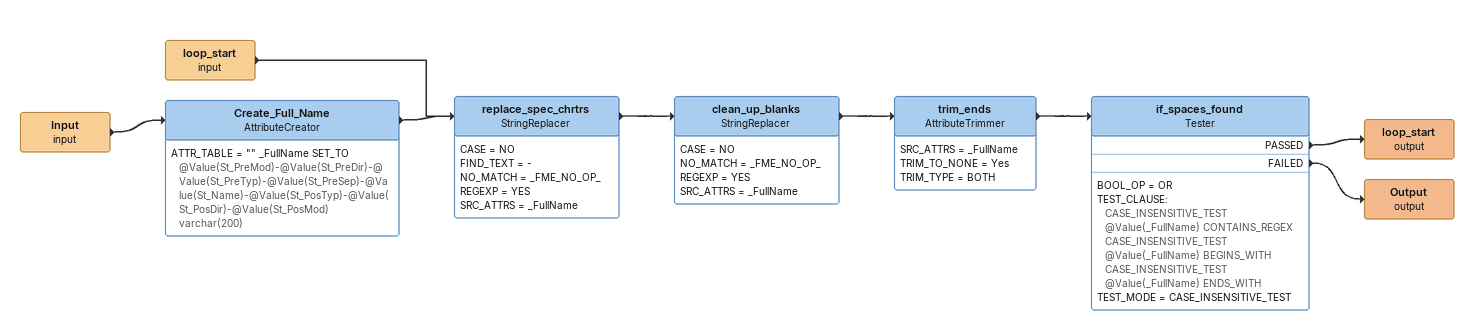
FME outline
Input (input)
    -> Create_Full_Name
Create_Full_Name: AttributeCreator
    ATTR_TABLE = "" _FullName SET_TO @Value(St_PreMod)-@Value(St_PreDir)-@Value(St_PreTyp)-@Value(St_PreSep)-@Value(St_Name)-@Value(St_PosTyp)-@Value(St_PosDir)-@Value(St_PosMod) varchar(200)
    -> replace_spec_chrtrs
loop_start (input)
    -> replace_spec_chrtrs
replace_spec_chrtrs: StringReplacer
    CASE = NO
    FIND_TEXT = -
    NO_MATCH = _FME_NO_OP_
    REGEXP = YES
    SRC_ATTRS = _FullName
    -> clean_up_blanks
clean_up_blanks: StringReplacer
    CASE = NO
    NO_MATCH = _FME_NO_OP_
    REGEXP = YES
    SRC_ATTRS = _FullName
    -> trim_ends
trim_ends: AttributeTrimmer
    SRC_ATTRS = _FullName
    TRIM_TO_NONE = Yes
    TRIM_TYPE = BOTH
    -> if_spaces_found
if_spaces_found: Tester
    BOOL_OP = OR
    TEST_CLAUSE:
      CASE_INSENSITIVE_TEST @Value(_FullName) CONTAINS_REGEX
      CASE_INSENSITIVE_TEST @Value(_FullName) BEGINS_WITH
      CASE_INSENSITIVE_TEST @Value(_FullName) ENDS_WITH
    TEST_MODE = CASE_INSENSITIVE_TEST
    PASSED -> loop_start (output)
    FAILED -> Output (output)
loop_start (output)
Output (output)
